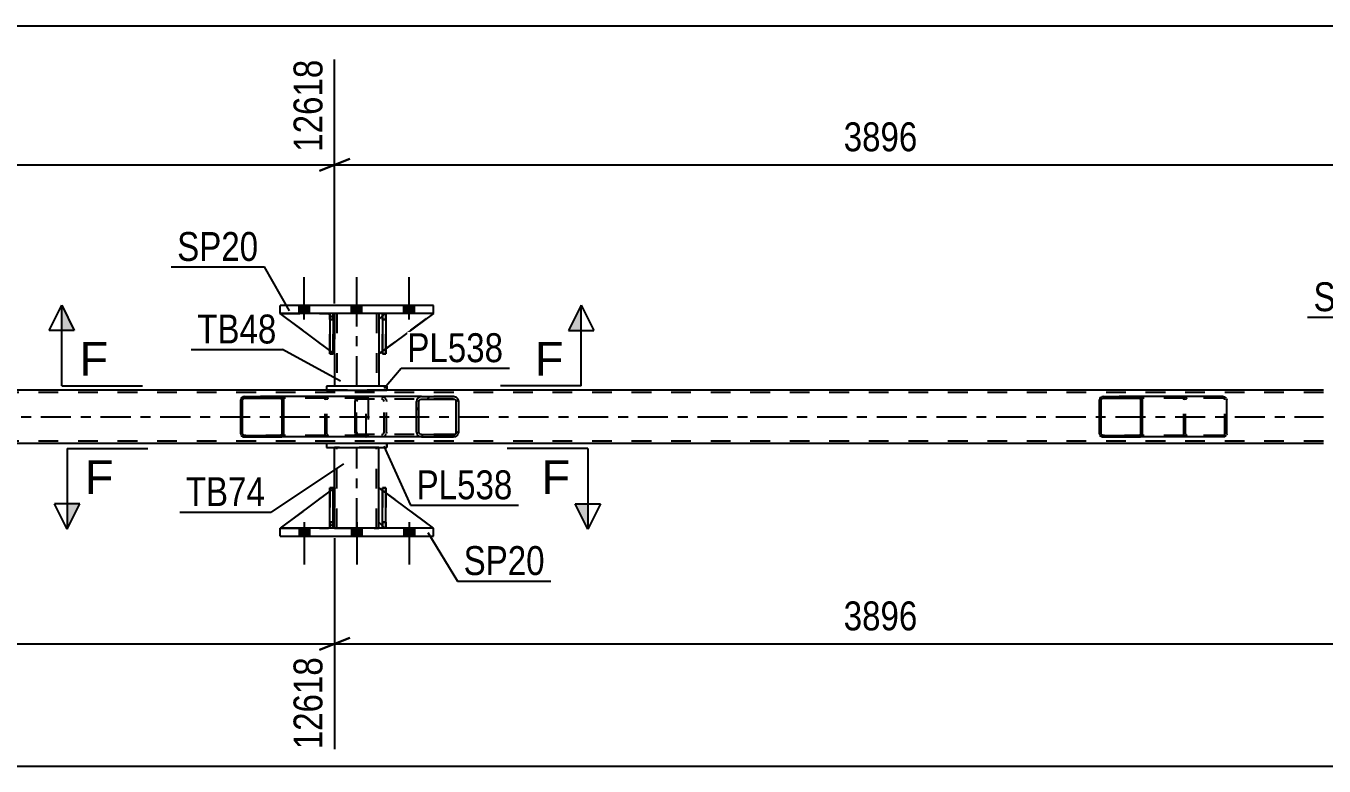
# Model space of a CAD drawing. Header units: millimetres. Extents: x -91 to 750, y -426 to 168.
# Drawn here: x 503.2 to 631.9, y -247.5 to -174.2 of the extents above; entities that cross this region are included whole.
import ezdxf

# ---------------------------------------------------------------- set-up
doc = ezdxf.new("R2010")
doc.units = ezdxf.units.MM
doc.linetypes.add('DXK_LINE_DOT2', pattern=[3.9198, 1.9599, -1.9599])
doc.linetypes.add('DXK_LINE_DOT3', pattern=[5.9187, 2.979, -0.9799, 0.9799, -0.9799])
doc.styles.add('Arial', font='ARIAL.TTF', dxfattribs={"height": 0.2})
doc.styles.add('Arial Narrow', font='ARIALN.TTF', dxfattribs={"height": 0.2})

# ---------------------------------------------------------------- blocks, each defined once
blk = doc.blocks.new('Part-814409585-5580 - 5508')
at = {"color": 2, "linetype": 'Continuous'}
for p, q in [((532.99, -209.85), (532.99, -210.25)), ((538.99, -209.85), (532.99, -209.85)), ((532.99, -210.25), (538.99, -210.25)), ((538.99, -209.85), (538.99, -210.25)), ((538.99, -209.85), (538.99, -209.85)), ((538.99, -210.25), (538.99, -210.25))]:
    blk.add_line(p, q, dxfattribs=at)
at = {"color": 7, "linetype": 'DXK_LINE_DOT2'}
for p, q in [((532.99, -209.85), (532.99, -210.25)), ((538.99, -210.25), (538.99, -209.85)), ((538.99, -209.85), (538.99, -209.85)), ((538.99, -210.25), (538.99, -210.25))]:
    blk.add_line(p, q, dxfattribs=at)
blk = doc.blocks.new('Part-814409585-5592 - 5508')
at = {"color": 7, "linetype": 'DXK_LINE_DOT2'}
for p, q in [((533.34, -203.25), (533.34, -202.65)), ((533.34, -202.65), (533.34, -202.65)), ((533.34, -202.65), (533.34, -206.65)), ((533.66, -202.65), (533.34, -202.65)), ((533.34, -206.65), (533.34, -203.25)), ((533.34, -203.25), (533.66, -203.25)), ((533.66, -203.25), (533.66, -202.65)), ((533.66, -206.65), (533.66, -202.65)), ((533.66, -203.25), (533.66, -206.65)), ((533.34, -206.65), (533.66, -206.65))]:
    blk.add_line(p, q, dxfattribs=at)
blk = doc.blocks.new('Part-814409585-5520 - 5508')
at = {"color": 2, "linetype": 'Continuous'}
for p, q in [((533.79, -202.65), (533.79, -203.25)), ((538.19, -202.65), (538.19, -203.25)), ((533.79, -206.65), (533.79, -209.85)), ((538.19, -206.65), (538.19, -209.85))]:
    blk.add_line(p, q, dxfattribs=at)
at = {"color": 7, "linetype": 'DXK_LINE_DOT2'}
for p, q in [((538.19, -202.65), (533.79, -202.65)), ((533.79, -203.25), (533.79, -206.65)), ((534.03, -202.65), (534.03, -209.85)), ((537.95, -202.65), (537.95, -209.85)), ((538.19, -203.25), (538.19, -206.65)), ((538.19, -209.85), (533.79, -209.85))]:
    blk.add_line(p, q, dxfattribs=at)
at = {"color": 7, "linetype": 'DXK_LINE_DOT3'}
blk.add_line((535.99, -209.85), (535.99, -202.65), dxfattribs=at)
blk = doc.blocks.new('Part-814409585-5640 - 5508')
at = {"color": 7, "linetype": 'DXK_LINE_DOT2'}
for p, q in [((538.79, -202.65), (538.19, -203.25)), ((538.19, -206.65), (543.59, -202.65)), ((538.19, -203.25), (538.19, -206.65)), ((543.59, -202.65), (538.79, -202.65))]:
    blk.add_line(p, q, dxfattribs=at)
blk = doc.blocks.new('Part-814409585-5619 - 5508')
at = {"color": 2, "linetype": 'Continuous'}
for p, q in [((538.54, -223.93), (538.54, -219.93)), ((538.54, -219.93), (538.86, -219.93)), ((538.86, -223.93), (538.86, -219.93)), ((538.54, -223.93), (538.54, -223.93)), ((538.86, -223.93), (538.54, -223.93))]:
    blk.add_line(p, q, dxfattribs=at)
at = {"color": 7, "linetype": 'DXK_LINE_DOT2'}
for p, q in [((538.54, -219.93), (538.54, -223.33)), ((538.86, -223.33), (538.86, -219.93)), ((538.54, -223.33), (538.54, -223.93)), ((538.54, -223.33), (538.86, -223.33)), ((538.86, -223.93), (538.86, -223.33)), ((538.86, -223.93), (538.86, -223.93))]:
    blk.add_line(p, q, dxfattribs=at)
blk = doc.blocks.new('Part-814409585-5625 - 5508')
at = {"color": 7, "linetype": 'DXK_LINE_DOT2'}
for p, q in [((631.84, -210.49), (54.86, -210.49)), ((538.99, -210.25), (532.99, -210.25)), ((631.84, -215.29), (54.86, -215.29)), ((538.99, -215.53), (532.99, -215.53))]:
    blk.add_line(p, q, dxfattribs=at)
at = {"color": 2, "linetype": 'Continuous'}
for p, q in [((532.99, -210.25), (368.72, -210.25)), ((631.84, -210.25), (538.99, -210.25)), ((532.99, -215.53), (368.72, -215.53)), ((631.84, -215.53), (538.99, -215.53))]:
    blk.add_line(p, q, dxfattribs=at)
at = {"color": 7, "linetype": 'DXK_LINE_DOT3'}
blk.add_line((54.86, -212.89), (631.84, -212.89), dxfattribs=at)
blk = doc.blocks.new('Part-814409585-5565 - 5508')
at = {"color": 7, "linetype": 'DXK_LINE_DOT2'}
for p, q in [((538.54, -203.25), (538.54, -202.65)), ((538.54, -202.65), (538.54, -202.65)), ((538.54, -202.65), (538.54, -206.65)), ((538.86, -202.65), (538.54, -202.65)), ((538.54, -206.65), (538.54, -203.25)), ((538.54, -203.25), (538.86, -203.25)), ((538.86, -203.25), (538.86, -202.65)), ((538.86, -206.65), (538.86, -202.65)), ((538.86, -203.25), (538.86, -206.65)), ((538.54, -206.65), (538.86, -206.65))]:
    blk.add_line(p, q, dxfattribs=at)
blk = doc.blocks.new('Part-814409585-5570 - 5508')
at = {"color": 2, "linetype": 'Continuous'}
for p, q in [((533.79, -219.93), (533.79, -215.93)), ((538.19, -219.93), (538.19, -215.93)), ((533.79, -223.93), (533.79, -223.33)), ((538.19, -223.93), (538.19, -223.33))]:
    blk.add_line(p, q, dxfattribs=at)
at = {"color": 7, "linetype": 'DXK_LINE_DOT2'}
for p, q in [((538.19, -215.93), (533.79, -215.93)), ((534.03, -223.93), (534.03, -215.93)), ((537.95, -223.93), (537.95, -215.93)), ((533.79, -223.33), (533.79, -219.93)), ((538.19, -223.33), (538.19, -219.93)), ((533.79, -223.93), (538.19, -223.93))]:
    blk.add_line(p, q, dxfattribs=at)
at = {"color": 7, "linetype": 'DXK_LINE_DOT3'}
blk.add_line((535.99, -223.93), (535.99, -215.93), dxfattribs=at)
blk = doc.blocks.new('Bolt-814409585-5634 - 5508')
at = {"linetype": 'Continuous'}
for points in [[(531.31, -223.93), (530.27, -223.93), (530.27, -224.73), (531.31, -224.73)], [(531.31, -223.93), (530.27, -223.93), (530.27, -224.73), (531.31, -224.73)], [(531.31, -223.93), (530.27, -223.93), (530.27, -224.73), (531.31, -224.73)], [(536.51, -223.93), (535.47, -223.93), (535.47, -224.73), (536.51, -224.73)], [(536.51, -223.93), (535.47, -223.93), (535.47, -224.73), (536.51, -224.73)], [(541.71, -223.93), (540.67, -223.93), (540.67, -224.73), (541.71, -224.73)], [(541.71, -223.93), (540.67, -223.93), (540.67, -224.73), (541.71, -224.73)], [(541.71, -223.93), (540.67, -223.93), (540.67, -224.73), (541.71, -224.73)]]:
    blk.add_hatch(color=1, dxfattribs=at).paths.add_polyline_path(points)
at = {"color": 1, "linetype": 'Continuous'}
for p, q in [((530.79, -223.33), (530.79, -227.53)), ((530.79, -223.33), (530.79, -227.53)), ((530.79, -223.33), (530.79, -227.53)), ((535.99, -223.33), (535.99, -227.53)), ((535.99, -223.33), (535.99, -227.53)), ((541.19, -223.33), (541.19, -227.53)), ((541.19, -223.33), (541.19, -227.53)), ((541.19, -223.33), (541.19, -227.53)), ((530.27, -223.93), (530.27, -224.73)), ((530.27, -223.93), (530.27, -224.73)), ((530.27, -223.93), (530.27, -224.73)), ((531.31, -223.93), (531.31, -224.73)), ((531.31, -223.93), (531.31, -224.73)), ((531.31, -223.93), (531.31, -224.73)), ((535.47, -223.93), (535.47, -224.73)), ((535.47, -223.93), (535.47, -224.73)), ((536.51, -223.93), (536.51, -224.73)), ((536.51, -223.93), (536.51, -224.73)), ((540.67, -223.93), (540.67, -224.73)), ((540.67, -223.93), (540.67, -224.73)), ((540.67, -223.93), (540.67, -224.73)), ((541.71, -223.93), (541.71, -224.73)), ((541.71, -223.93), (541.71, -224.73)), ((541.71, -223.93), (541.71, -224.73))]:
    blk.add_line(p, q, dxfattribs=at)
blk = doc.blocks.new('Part-814409585-5575 - 5508')
at = {"color": 2, "linetype": 'Continuous'}
for p, q in [((532.99, -215.53), (532.99, -215.93)), ((538.99, -215.53), (532.99, -215.53)), ((532.99, -215.93), (538.99, -215.93)), ((538.99, -215.53), (538.99, -215.93)), ((538.99, -215.53), (538.99, -215.53)), ((538.99, -215.93), (538.99, -215.93))]:
    blk.add_line(p, q, dxfattribs=at)
at = {"color": 7, "linetype": 'DXK_LINE_DOT2'}
for p, q in [((532.99, -215.53), (532.99, -215.93)), ((538.99, -215.93), (538.99, -215.53)), ((538.99, -215.53), (538.99, -215.53)), ((538.99, -215.93), (538.99, -215.93))]:
    blk.add_line(p, q, dxfattribs=at)
blk = doc.blocks.new('Part-814409585-5583 - 5508')
at = {"color": 2, "linetype": 'Continuous'}
for p, q in [((538.19, -223.33), (538.19, -219.93)), ((538.54, -220.19), (538.19, -219.93)), ((543.59, -223.93), (538.86, -220.43)), ((538.54, -223.68), (538.19, -223.33))]:
    blk.add_line(p, q, dxfattribs=at)
at = {"color": 7, "linetype": 'DXK_LINE_DOT2'}
for p, q in [((538.86, -220.43), (538.54, -220.19)), ((538.79, -223.93), (538.54, -223.68)), ((543.59, -223.93), (538.79, -223.93)), ((543.59, -223.93), (543.59, -223.93)), ((543.59, -223.93), (543.59, -223.93))]:
    blk.add_line(p, q, dxfattribs=at)
blk = doc.blocks.new('Part-814409585-5719 - 5508')
at = {"color": 2, "linetype": 'Continuous'}
for p, q in [((538.86, -202.65), (538.54, -202.65)), ((538.54, -202.65), (538.54, -206.65)), ((538.86, -202.65), (538.86, -202.65)), ((538.86, -202.65), (538.86, -206.65)), ((538.86, -206.65), (538.54, -206.65))]:
    blk.add_line(p, q, dxfattribs=at)
at = {"color": 7, "linetype": 'DXK_LINE_DOT2'}
for p, q in [((538.54, -203.25), (538.54, -202.65)), ((538.86, -203.25), (538.54, -203.25)), ((538.54, -203.25), (538.54, -206.65)), ((538.86, -203.25), (538.86, -202.65)), ((538.86, -202.65), (538.86, -202.65)), ((538.86, -206.65), (538.86, -203.25))]:
    blk.add_line(p, q, dxfattribs=at)
blk = doc.blocks.new('Part-814409585-5586 - 5508')
at = {"color": 7, "linetype": 'DXK_LINE_DOT2'}
for p, q in [((533.79, -219.93), (528.39, -223.93)), ((533.79, -223.33), (533.79, -219.93)), ((533.79, -219.93), (533.79, -223.33)), ((533.19, -223.93), (533.79, -223.33)), ((533.79, -223.33), (533.19, -223.93)), ((533.79, -223.33), (533.79, -223.33)), ((528.39, -223.93), (533.19, -223.93))]:
    blk.add_line(p, q, dxfattribs=at)
blk = doc.blocks.new('Part-814409585-5617 - 5508')
at = {"color": 7, "linetype": 'DXK_LINE_DOT2'}
for p, q in [((533.66, -220.02), (533.34, -220.26)), ((533.79, -223.33), (533.79, -219.93)), ((533.79, -223.33), (533.19, -223.93)), ((533.66, -223.46), (533.34, -223.78)), ((528.39, -223.93), (533.19, -223.93))]:
    blk.add_line(p, q, dxfattribs=at)
at = {"color": 2, "linetype": 'Continuous'}
for p, q in [((533.79, -219.93), (533.66, -220.02)), ((533.79, -223.33), (533.79, -219.93)), ((533.34, -220.26), (528.39, -223.93)), ((533.34, -223.78), (533.19, -223.93)), ((533.79, -223.33), (533.66, -223.46)), ((533.79, -223.33), (533.79, -223.33))]:
    blk.add_line(p, q, dxfattribs=at)
blk = doc.blocks.new('Part-814409585-5618 - 5508')
at = {"color": 2, "linetype": 'Continuous'}
for p, q in [((533.34, -223.93), (533.34, -219.93)), ((533.34, -219.93), (533.66, -219.93)), ((533.66, -223.93), (533.66, -219.93)), ((533.34, -223.93), (533.34, -223.93)), ((533.66, -223.93), (533.34, -223.93))]:
    blk.add_line(p, q, dxfattribs=at)
at = {"color": 7, "linetype": 'DXK_LINE_DOT2'}
for p, q in [((533.34, -219.93), (533.34, -223.33)), ((533.66, -223.33), (533.66, -219.93)), ((533.34, -223.33), (533.34, -223.93)), ((533.34, -223.33), (533.66, -223.33)), ((533.66, -223.93), (533.66, -223.33)), ((533.66, -223.93), (533.66, -223.93))]:
    blk.add_line(p, q, dxfattribs=at)
blk = doc.blocks.new('Part-814409585-5620 - 5508')
at = {"color": 7, "linetype": 'DXK_LINE_DOT2'}
for p, q in [((533.66, -219.93), (533.34, -219.93)), ((533.34, -223.33), (533.34, -219.93)), ((533.34, -223.93), (533.34, -219.93)), ((533.66, -219.93), (533.66, -223.33)), ((533.66, -223.93), (533.66, -219.93)), ((533.66, -223.33), (533.34, -223.33)), ((533.34, -223.93), (533.34, -223.33)), ((533.66, -223.33), (533.66, -223.93)), ((533.66, -223.93), (533.34, -223.93)), ((533.66, -223.93), (533.66, -223.93))]:
    blk.add_line(p, q, dxfattribs=at)
blk = doc.blocks.new('Part-814409585-5626 - 5508')
at = {"linetype": 'Continuous'}
h = blk.add_hatch(dxfattribs=at)
h.set_pattern_fill('', scale=0.7, style=0, pattern_type=0)
h.set_pattern_definition([(45, (546.0636, -211.187), (-1.57154, 1.57154), [])])
h.paths.add_polyline_path([(546.1, -211.37), (546.06, -211.19), (545.95, -211.03), (545.79, -210.93), (545.6, -210.89), (542.41, -210.89), (542.22, -210.93), (542.06, -211.03), (541.95, -211.19), (541.91, -211.37), (541.91, -214.41), (541.95, -214.59), (542.06, -214.75), (542.22, -214.85), (542.41, -214.89), (545.6, -214.89), (545.79, -214.85), (545.95, -214.75), (546.06, -214.59), (546.1, -214.41)])
h.paths.add_polyline_path([(545.83, -214.5), (545.78, -214.58), (545.7, -214.63), (545.6, -214.65), (542.41, -214.65), (542.32, -214.63), (542.24, -214.58), (542.18, -214.5), (542.16, -214.41), (542.16, -211.37), (542.18, -211.28), (542.24, -211.2), (542.32, -211.15), (542.41, -211.13), (545.6, -211.13), (545.7, -211.15), (545.78, -211.2), (545.83, -211.28), (545.85, -211.37), (545.85, -214.41)])
at = {"color": 2, "linetype": 'Continuous'}
for p, q in [((535.86, -211.19), (535.92, -211.03)), ((535.92, -211.03), (536.01, -210.93)), ((536.01, -210.93), (536.11, -210.89)), ((542.41, -210.89), (536.11, -210.89)), ((542.41, -210.89), (542.22, -210.93)), ((542.41, -210.89), (545.6, -210.89)), ((545.79, -210.93), (545.6, -210.89)), ((535.84, -211.37), (535.86, -211.19)), ((535.84, -214.41), (535.84, -211.37)), ((541.95, -211.19), (541.91, -211.37)), ((541.91, -214.41), (541.91, -211.37)), ((542.16, -211.37), (542.18, -211.28)), ((542.16, -214.41), (542.16, -211.37)), ((542.18, -211.28), (542.24, -211.2)), ((542.24, -211.2), (542.32, -211.15)), ((542.32, -211.15), (542.41, -211.13)), ((542.41, -211.13), (545.6, -211.13)), ((545.6, -211.13), (545.7, -211.15)), ((545.7, -211.15), (545.78, -211.2)), ((545.78, -211.2), (545.83, -211.28)), ((545.83, -211.28), (545.85, -211.37)), ((545.85, -214.41), (545.85, -211.37)), ((546.1, -211.37), (546.06, -211.19)), ((546.1, -214.41), (546.1, -211.37)), ((535.86, -214.59), (535.84, -214.41)), ((535.92, -214.75), (535.86, -214.59)), ((536.01, -214.85), (535.92, -214.75)), ((536.11, -214.89), (536.01, -214.85)), ((542.41, -214.89), (536.11, -214.89)), ((541.91, -214.41), (541.95, -214.59)), ((542.18, -214.5), (542.16, -214.41)), ((542.24, -214.58), (542.18, -214.5)), ((542.22, -214.85), (542.41, -214.89)), ((542.32, -214.63), (542.24, -214.58)), ((542.41, -214.65), (542.32, -214.63)), ((542.41, -214.65), (545.6, -214.65)), ((542.41, -214.89), (545.6, -214.89)), ((545.7, -214.63), (545.6, -214.65)), ((545.6, -214.89), (545.79, -214.85)), ((545.78, -214.58), (545.7, -214.63)), ((545.83, -214.5), (545.78, -214.58)), ((545.85, -214.41), (545.83, -214.5)), ((546.06, -214.59), (546.1, -214.41))]:
    blk.add_line(p, q, dxfattribs=at)
at = {"color": 7, "linetype": 'DXK_LINE_DOT2'}
for p, q in [((537.11, -211.13), (537.11, -210.89)), ((538.45, -210.89), (538.64, -210.93)), ((545.6, -210.89), (542.41, -210.89)), ((535.99, -211.28), (535.98, -211.37)), ((535.98, -214.41), (535.98, -211.37)), ((536.02, -211.2), (535.99, -211.28)), ((536.06, -211.15), (536.02, -211.2)), ((536.11, -211.13), (536.06, -211.15)), ((545.6, -211.13), (536.11, -211.13)), ((538.55, -211.15), (538.45, -211.13)), ((538.63, -211.2), (538.55, -211.15)), ((538.68, -211.28), (538.63, -211.2)), ((538.7, -211.37), (538.68, -211.28)), ((538.7, -214.41), (538.7, -211.37)), ((538.91, -211.19), (538.95, -211.37)), ((538.95, -214.41), (538.95, -211.37)), ((535.98, -214.41), (535.99, -214.5)), ((535.99, -214.5), (536.02, -214.58)), ((536.02, -214.58), (536.06, -214.63)), ((536.06, -214.63), (536.11, -214.65)), ((545.6, -214.65), (536.11, -214.65)), ((537.11, -214.89), (537.11, -214.65)), ((538.45, -214.65), (538.55, -214.63)), ((538.64, -214.85), (538.45, -214.89)), ((538.55, -214.63), (538.63, -214.58)), ((538.63, -214.58), (538.68, -214.5)), ((538.68, -214.5), (538.7, -214.41)), ((538.95, -214.41), (538.91, -214.59)), ((545.6, -214.89), (542.41, -214.89))]:
    blk.add_line(p, q, dxfattribs=at)
for centre, start, end in [((538.46, -211.39), 23.8494, 68.8059), ((538.46, -214.4), 291.1941, 336.1506)]:
    blk.add_arc(centre, 0.492, start, end, dxfattribs=at)
at = {"color": 2, "linetype": 'Continuous'}
for centre, start, end in [((542.4, -211.39), 111.1941, 156.1506), ((545.61, -211.39), 23.8494, 68.8059), ((542.4, -214.4), 203.8494, 248.8059), ((545.61, -214.4), 291.1941, 336.1506)]:
    blk.add_arc(centre, 0.492, start, end, dxfattribs=at)
blk = doc.blocks.new('Bolt-814409585-5633 - 5508')
at = {"linetype": 'Continuous'}
for points in [[(530.27, -202.65), (531.31, -202.65), (531.31, -201.85), (530.27, -201.85)], [(530.27, -202.65), (531.31, -202.65), (531.31, -201.85), (530.27, -201.85)], [(530.27, -202.65), (531.31, -202.65), (531.31, -201.85), (530.27, -201.85)], [(535.47, -202.65), (536.51, -202.65), (536.51, -201.85), (535.47, -201.85)], [(535.47, -202.65), (536.51, -202.65), (536.51, -201.85), (535.47, -201.85)], [(540.67, -202.65), (541.71, -202.65), (541.71, -201.85), (540.67, -201.85)], [(540.67, -202.65), (541.71, -202.65), (541.71, -201.85), (540.67, -201.85)], [(540.67, -202.65), (541.71, -202.65), (541.71, -201.85), (540.67, -201.85)]]:
    blk.add_hatch(color=1, dxfattribs=at).paths.add_polyline_path(points)
at = {"color": 1, "linetype": 'Continuous'}
for p, q in [((530.79, -203.25), (530.79, -199.05)), ((530.79, -203.25), (530.79, -199.05)), ((530.79, -203.25), (530.79, -199.05)), ((535.99, -203.25), (535.99, -199.05)), ((535.99, -203.25), (535.99, -199.05)), ((541.19, -203.25), (541.19, -199.05)), ((541.19, -203.25), (541.19, -199.05)), ((541.19, -203.25), (541.19, -199.05)), ((530.27, -202.65), (530.27, -201.85)), ((530.27, -202.65), (530.27, -201.85)), ((530.27, -202.65), (530.27, -201.85)), ((531.31, -202.65), (531.31, -201.85)), ((531.31, -202.65), (531.31, -201.85)), ((531.31, -202.65), (531.31, -201.85)), ((535.47, -202.65), (535.47, -201.85)), ((535.47, -202.65), (535.47, -201.85)), ((536.51, -202.65), (536.51, -201.85)), ((536.51, -202.65), (536.51, -201.85)), ((540.67, -202.65), (540.67, -201.85)), ((540.67, -202.65), (540.67, -201.85)), ((540.67, -202.65), (540.67, -201.85)), ((541.71, -202.65), (541.71, -201.85)), ((541.71, -202.65), (541.71, -201.85)), ((541.71, -202.65), (541.71, -201.85))]:
    blk.add_line(p, q, dxfattribs=at)
blk = doc.blocks.new('Part-814409585-5677 - 5508')
at = {"color": 7, "linetype": 'DXK_LINE_DOT2'}
for p, q in [((538.86, -219.93), (538.54, -219.93)), ((538.54, -223.33), (538.54, -219.93)), ((538.54, -223.93), (538.54, -219.93)), ((538.86, -219.93), (538.86, -223.33)), ((538.86, -223.93), (538.86, -219.93)), ((538.86, -223.33), (538.54, -223.33)), ((538.54, -223.93), (538.54, -223.33)), ((538.86, -223.33), (538.86, -223.93)), ((538.86, -223.93), (538.54, -223.93)), ((538.86, -223.93), (538.86, -223.93))]:
    blk.add_line(p, q, dxfattribs=at)
blk = doc.blocks.new('Part-814409585-5690 - 5508')
at = {"color": 2, "linetype": 'Continuous'}
for p, q in [((528.39, -202.65), (528.39, -201.85)), ((543.59, -201.85), (528.39, -201.85)), ((543.59, -202.65), (543.59, -201.85)), ((543.59, -202.65), (528.39, -202.65))]:
    blk.add_line(p, q, dxfattribs=at)
at = {"color": 7, "linetype": 'DXK_LINE_DOT2'}
for p, q in [((528.39, -202.65), (528.39, -201.85)), ((543.59, -202.65), (543.59, -201.85))]:
    blk.add_line(p, q, dxfattribs=at)
blk = doc.blocks.new('Part-814409585-5695 - 5508')
at = {"color": 2, "linetype": 'Continuous'}
for p, q in [((528.39, -224.73), (528.39, -223.93)), ((543.59, -223.93), (528.39, -223.93)), ((528.39, -224.73), (543.59, -224.73)), ((543.59, -224.73), (543.59, -223.93))]:
    blk.add_line(p, q, dxfattribs=at)
at = {"color": 7, "linetype": 'DXK_LINE_DOT2'}
for p, q in [((528.39, -224.73), (528.39, -223.93)), ((543.59, -224.73), (543.59, -223.93))]:
    blk.add_line(p, q, dxfattribs=at)
blk = doc.blocks.new('Part-814409585-5698 - 5508')
at = {"color": 7, "linetype": 'DXK_LINE_DOT2'}
for p, q in [((538.19, -223.33), (538.19, -219.93)), ((538.19, -219.93), (543.59, -223.93)), ((538.79, -223.93), (538.19, -223.33)), ((543.59, -223.93), (538.79, -223.93))]:
    blk.add_line(p, q, dxfattribs=at)
blk = doc.blocks.new('Part-814409585-5711 - 5508')
at = {"color": 2, "linetype": 'Continuous'}
for p, q in [((538.54, -202.9), (538.19, -203.25)), ((538.19, -203.25), (538.19, -206.65)), ((543.59, -202.65), (538.86, -206.15)), ((538.54, -206.39), (538.19, -206.65))]:
    blk.add_line(p, q, dxfattribs=at)
at = {"color": 7, "linetype": 'DXK_LINE_DOT2'}
for p, q in [((538.79, -202.65), (538.54, -202.9)), ((543.59, -202.65), (538.79, -202.65)), ((538.86, -206.15), (538.54, -206.39))]:
    blk.add_line(p, q, dxfattribs=at)
blk = doc.blocks.new('Part-814409585-5714 - 5508')
at = {"color": 7, "linetype": 'DXK_LINE_DOT2'}
for p, q in [((533.79, -206.65), (528.39, -202.65)), ((528.39, -202.65), (533.19, -202.65)), ((533.19, -202.65), (533.79, -203.25)), ((533.79, -203.25), (533.19, -202.65)), ((533.79, -203.25), (533.79, -206.65)), ((533.79, -203.25), (533.79, -203.25)), ((533.79, -203.25), (533.79, -206.65))]:
    blk.add_line(p, q, dxfattribs=at)
blk = doc.blocks.new('Part-814409585-5717 - 5508')
at = {"color": 2, "linetype": 'Continuous'}
for p, q in [((533.34, -206.32), (528.39, -202.65)), ((533.34, -202.8), (533.19, -202.65)), ((533.79, -203.25), (533.66, -203.12)), ((533.79, -203.25), (533.79, -203.25)), ((533.79, -206.65), (533.79, -203.25)), ((533.66, -206.56), (533.79, -206.65)), ((533.79, -206.65), (533.79, -206.65))]:
    blk.add_line(p, q, dxfattribs=at)
at = {"color": 7, "linetype": 'DXK_LINE_DOT2'}
for p, q in [((533.19, -202.65), (528.39, -202.65)), ((533.19, -202.65), (533.79, -203.25)), ((533.66, -203.12), (533.34, -202.8)), ((533.79, -203.25), (533.79, -206.65)), ((533.66, -206.56), (533.34, -206.32))]:
    blk.add_line(p, q, dxfattribs=at)
blk = doc.blocks.new('Part-814409585-5718 - 5508')
at = {"color": 2, "linetype": 'Continuous'}
for p, q in [((533.66, -202.65), (533.34, -202.65)), ((533.34, -202.65), (533.34, -206.65)), ((533.66, -202.65), (533.66, -202.65)), ((533.66, -202.65), (533.66, -206.65)), ((533.66, -206.65), (533.34, -206.65))]:
    blk.add_line(p, q, dxfattribs=at)
at = {"color": 7, "linetype": 'DXK_LINE_DOT2'}
for p, q in [((533.34, -203.25), (533.34, -202.65)), ((533.66, -203.25), (533.34, -203.25)), ((533.34, -203.25), (533.34, -206.65)), ((533.66, -203.25), (533.66, -202.65)), ((533.66, -202.65), (533.66, -202.65)), ((533.66, -206.65), (533.66, -203.25))]:
    blk.add_line(p, q, dxfattribs=at)
blk = doc.blocks.new('Part-814409585-5760 - 5508')
at = {"linetype": 'Continuous'}
h = blk.add_hatch(dxfattribs=at)
h.set_pattern_fill('', scale=0.7, style=0, pattern_type=0)
h.set_pattern_definition([(45, (613.8659, -211.0882), (-1.57154, 1.57154), [])])
h.paths.add_polyline_path([(613.89, -211.21), (613.87, -211.09), (613.79, -210.98), (613.68, -210.91), (613.55, -210.89), (609.98, -210.89), (609.85, -210.91), (609.73, -210.98), (609.66, -211.09), (609.64, -211.21), (609.64, -214.57), (609.66, -214.69), (609.73, -214.8), (609.85, -214.87), (609.98, -214.89), (613.55, -214.89), (613.68, -214.87), (613.79, -214.8), (613.87, -214.69), (613.89, -214.57)])
h.paths.add_polyline_path([(613.71, -214.63), (613.67, -214.68), (613.62, -214.72), (613.55, -214.73), (609.98, -214.73), (609.91, -214.72), (609.86, -214.68), (609.82, -214.63), (609.81, -214.57), (609.81, -211.21), (609.82, -211.15), (609.86, -211.1), (609.91, -211.06), (609.98, -211.05), (613.55, -211.05), (613.62, -211.06), (613.67, -211.1), (613.71, -211.15), (613.72, -211.21), (613.72, -214.57)])
at = {"color": 2, "linetype": 'Continuous'}
for p, q in [((609.98, -210.89), (609.85, -210.91)), ((609.91, -211.06), (609.98, -211.05)), ((609.98, -210.89), (613.55, -210.89)), ((609.98, -211.05), (613.55, -211.05)), ((621.9, -210.89), (613.55, -210.89)), ((613.68, -210.91), (613.55, -210.89)), ((613.55, -211.05), (613.62, -211.06)), ((621.9, -210.89), (622.03, -210.91)), ((609.66, -211.09), (609.64, -211.21)), ((609.64, -214.57), (609.64, -211.21)), ((609.81, -211.21), (609.82, -211.15)), ((609.81, -214.57), (609.81, -211.21)), ((609.82, -211.15), (609.86, -211.1)), ((609.86, -211.1), (609.91, -211.06)), ((613.62, -211.06), (613.67, -211.1)), ((613.67, -211.1), (613.71, -211.15)), ((613.71, -211.15), (613.72, -211.21)), ((613.72, -214.57), (613.72, -211.21)), ((613.89, -211.21), (613.87, -211.09)), ((613.89, -214.57), (613.89, -211.21)), ((622.21, -211.09), (622.24, -211.21)), ((622.24, -214.57), (622.24, -211.21)), ((609.64, -214.57), (609.66, -214.69)), ((609.82, -214.63), (609.81, -214.57)), ((609.86, -214.68), (609.82, -214.63)), ((609.85, -214.87), (609.98, -214.89)), ((609.91, -214.72), (609.86, -214.68)), ((609.98, -214.73), (609.91, -214.72)), ((609.98, -214.73), (613.55, -214.73)), ((609.98, -214.89), (613.55, -214.89)), ((613.62, -214.72), (613.55, -214.73)), ((613.55, -214.89), (613.68, -214.87)), ((621.9, -214.89), (613.55, -214.89)), ((613.67, -214.68), (613.62, -214.72)), ((613.71, -214.63), (613.67, -214.68)), ((613.72, -214.57), (613.71, -214.63)), ((613.87, -214.69), (613.89, -214.57)), ((622.03, -214.87), (621.9, -214.89)), ((622.24, -214.57), (622.21, -214.69))]:
    blk.add_line(p, q, dxfattribs=at)
at = {"color": 7, "linetype": 'DXK_LINE_DOT2'}
for p, q in [((613.55, -210.89), (609.98, -210.89)), ((621.9, -211.05), (609.98, -211.05)), ((618.19, -210.91), (618.32, -210.89)), ((618.32, -211.05), (618.26, -211.06)), ((621.97, -211.06), (621.9, -211.05)), ((617.98, -211.21), (618.01, -211.09)), ((617.98, -214.57), (617.98, -211.21)), ((618.17, -211.15), (618.15, -211.21)), ((618.15, -214.57), (618.15, -211.21)), ((618.2, -211.1), (618.17, -211.15)), ((618.26, -211.06), (618.2, -211.1)), ((622.02, -211.1), (621.97, -211.06)), ((622.06, -211.15), (622.02, -211.1)), ((622.07, -211.21), (622.06, -211.15)), ((622.07, -214.57), (622.07, -211.21)), ((621.9, -214.73), (609.98, -214.73)), ((613.55, -214.89), (609.98, -214.89)), ((618.01, -214.69), (617.98, -214.57)), ((618.15, -214.57), (618.17, -214.63)), ((618.17, -214.63), (618.2, -214.68)), ((618.32, -214.89), (618.19, -214.87)), ((618.2, -214.68), (618.22, -214.69)), ((618.22, -214.69), (618.26, -214.72)), ((618.26, -214.72), (618.32, -214.73)), ((621.9, -214.73), (621.97, -214.72)), ((621.97, -214.72), (622.02, -214.68)), ((622.02, -214.68), (622.06, -214.63)), ((622.06, -214.63), (622.07, -214.57))]:
    blk.add_line(p, q, dxfattribs=at)
at = {"color": 2, "linetype": 'Continuous'}
for centre, start, end in [((609.96, -211.22), 110.7583, 155.68), ((613.56, -211.22), 24.32, 69.2417), ((621.91, -211.22), 24.32, 69.2417), ((609.96, -214.56), 204.32, 249.2417), ((613.56, -214.56), 290.7583, 335.68), ((621.91, -214.56), 290.7583, 335.68)]:
    blk.add_arc(centre, 0.331, start, end, dxfattribs=at)
at = {"color": 7, "linetype": 'DXK_LINE_DOT2'}
for centre, start, end in [((618.31, -211.22), 110.7583, 155.68), ((618.31, -214.56), 204.32, 249.2417)]:
    blk.add_arc(centre, 0.331, start, end, dxfattribs=at)
blk = doc.blocks.new('Part-814409585-5764 - 5508')
at = {"linetype": 'Continuous'}
h = blk.add_hatch(dxfattribs=at)
h.set_pattern_fill('', scale=0.7, style=0, pattern_type=0)
h.set_pattern_definition([(45, (528.7316, -211.0882), (-1.57154, 1.57154), [])])
h.paths.add_polyline_path([(528.76, -211.21), (528.73, -211.09), (528.66, -210.98), (528.55, -210.91), (528.42, -210.89), (524.84, -210.89), (524.71, -210.91), (524.6, -210.98), (524.53, -211.09), (524.5, -211.21), (524.5, -214.57), (524.53, -214.69), (524.6, -214.8), (524.71, -214.87), (524.84, -214.89), (528.42, -214.89), (528.55, -214.87), (528.66, -214.8), (528.73, -214.69), (528.76, -214.57)])
h.paths.add_polyline_path([(528.57, -214.63), (528.54, -214.68), (528.48, -214.72), (528.42, -214.73), (524.84, -214.73), (524.78, -214.72), (524.72, -214.68), (524.68, -214.63), (524.67, -214.57), (524.67, -211.21), (524.68, -211.15), (524.72, -211.1), (524.78, -211.06), (524.84, -211.05), (528.42, -211.05), (528.48, -211.06), (528.54, -211.1), (528.57, -211.15), (528.59, -211.21), (528.59, -214.57)])
at = {"color": 2, "linetype": 'Continuous'}
for p, q in [((524.84, -210.89), (524.71, -210.91)), ((524.78, -211.06), (524.84, -211.05)), ((524.84, -210.89), (528.42, -210.89)), ((524.84, -211.05), (528.42, -211.05)), ((536.11, -210.89), (528.42, -210.89)), ((528.55, -210.91), (528.42, -210.89)), ((528.42, -211.05), (528.48, -211.06)), ((524.53, -211.09), (524.5, -211.21)), ((524.5, -214.57), (524.5, -211.21)), ((524.67, -211.21), (524.68, -211.15)), ((524.67, -214.57), (524.67, -211.21)), ((524.68, -211.15), (524.72, -211.1)), ((524.72, -211.1), (524.78, -211.06)), ((528.48, -211.06), (528.54, -211.1)), ((528.54, -211.1), (528.57, -211.15)), ((528.57, -211.15), (528.59, -211.21)), ((528.59, -214.57), (528.59, -211.21)), ((528.76, -211.21), (528.73, -211.09)), ((528.76, -214.57), (528.76, -211.21)), ((524.5, -214.57), (524.53, -214.69)), ((524.68, -214.63), (524.67, -214.57)), ((524.72, -214.68), (524.68, -214.63)), ((524.71, -214.87), (524.84, -214.89)), ((524.78, -214.72), (524.72, -214.68)), ((524.84, -214.73), (524.78, -214.72)), ((524.84, -214.73), (528.42, -214.73)), ((524.84, -214.89), (528.42, -214.89)), ((528.48, -214.72), (528.42, -214.73)), ((528.42, -214.89), (528.55, -214.87)), ((536.11, -214.89), (528.42, -214.89)), ((528.54, -214.68), (528.48, -214.72)), ((528.57, -214.63), (528.54, -214.68)), ((528.59, -214.57), (528.57, -214.63)), ((528.73, -214.69), (528.76, -214.57))]:
    blk.add_line(p, q, dxfattribs=at)
at = {"color": 7, "linetype": 'DXK_LINE_DOT2'}
for p, q in [((528.42, -210.89), (524.84, -210.89)), ((536.77, -211.05), (524.84, -211.05)), ((533.06, -210.91), (533.19, -210.89)), ((533.19, -211.05), (533.13, -211.06)), ((536.77, -210.89), (536.11, -210.89)), ((536.77, -210.89), (536.9, -210.91)), ((536.83, -211.06), (536.77, -211.05)), ((532.85, -211.21), (532.88, -211.09)), ((532.85, -214.57), (532.85, -211.21)), ((533.03, -211.15), (533.02, -211.21)), ((533.02, -214.57), (533.02, -211.21)), ((533.07, -211.1), (533.03, -211.15)), ((533.13, -211.06), (533.07, -211.1)), ((536.89, -211.1), (536.83, -211.06)), ((536.92, -211.15), (536.89, -211.1)), ((536.94, -211.21), (536.92, -211.15)), ((536.94, -214.57), (536.94, -211.21)), ((537.08, -211.09), (537.11, -211.21)), ((537.11, -211.21), (537.11, -214.57)), ((536.77, -214.73), (524.84, -214.73)), ((528.42, -214.89), (524.84, -214.89)), ((532.88, -214.69), (532.85, -214.57)), ((533.02, -214.57), (533.03, -214.63)), ((533.03, -214.63), (533.07, -214.68)), ((533.19, -214.89), (533.06, -214.87)), ((533.07, -214.68), (533.08, -214.69)), ((533.08, -214.69), (533.13, -214.72)), ((533.13, -214.72), (533.19, -214.73)), ((536.77, -214.89), (536.11, -214.89)), ((536.77, -214.73), (536.83, -214.72)), ((536.9, -214.87), (536.77, -214.89)), ((536.83, -214.72), (536.89, -214.68)), ((536.89, -214.68), (536.92, -214.63)), ((536.92, -214.63), (536.94, -214.57)), ((537.11, -214.57), (537.08, -214.69))]:
    blk.add_line(p, q, dxfattribs=at)
at = {"color": 2, "linetype": 'Continuous'}
for centre, start, end in [((524.83, -211.22), 110.7583, 155.68), ((528.43, -211.22), 24.32, 69.2417), ((524.83, -214.56), 204.32, 249.2417), ((528.43, -214.56), 290.7583, 335.68)]:
    blk.add_arc(centre, 0.331, start, end, dxfattribs=at)
at = {"color": 7, "linetype": 'DXK_LINE_DOT2'}
for centre, start, end in [((533.18, -211.22), 110.7583, 155.68), ((536.78, -211.22), 24.32, 69.2417), ((533.18, -214.56), 204.32, 249.2417), ((536.78, -214.56), 290.7583, 335.68)]:
    blk.add_arc(centre, 0.331, start, end, dxfattribs=at)
blk = doc.blocks.new('StraightDimension-814409585-5932 - 5508')
at = {"color": 7, "linetype": 'Continuous'}
blk.add_line((44, -247.5), (642.7, -247.5), dxfattribs=at)
blk = doc.blocks.new('StraightDimension-814409585-5953 - 5508')
at = {"color": 7, "linetype": 'Continuous'}
blk.add_line((44.64, -174.15), (642.06, -174.15), dxfattribs=at)
blk = doc.blocks.new('StraightDimension-814409585-5974 - 5508')
at = {"color": 7, "linetype": 'Continuous'}
for p, q in [((642.06, -220.39), (642.06, -245.84)), ((533.79, -224.93), (533.79, -245.84)), ((535.29, -234.8), (532.29, -236)), ((533.79, -235.4), (642.06, -235.4)), ((640.56, -236), (643.56, -234.8))]:
    blk.add_line(p, q, dxfattribs=at)
at = {"color": 0}
blk.add_wipeout([(592.18, -234.65), (592.18, -230.45), (583.67, -230.45), (583.67, -234.65)], dxfattribs=at)
at = {"color": 3, "style": 'Arial Narrow'}
blk.add_text('3896', height=2.863, dxfattribs=at).set_placement((584.27, -234.05))
at = {"color": 0, "linetype": 'Continuous'}
blk.add_wipeout([(641.46, -236.1), (637.26, -236.1), (637.26, -246.44), (641.46, -246.44)], dxfattribs=at)
at = {"color": 3, "linetype": 'Continuous', "style": 'Arial Narrow'}
blk.add_text('16515', height=2.863, rotation=90.0002, dxfattribs=at).set_placement((640.86, -245.84))
blk = doc.blocks.new('StraightDimension-814409585-5983 - 5508')
at = {"color": 7, "linetype": 'Continuous'}
for p, q in [((363.52, -224.93), (363.52, -244.01)), ((533.79, -224.93), (533.79, -245.84)), ((365.02, -234.8), (362.02, -236)), ((363.52, -235.4), (533.79, -235.4)), ((532.29, -236), (535.29, -234.8))]:
    blk.add_line(p, q, dxfattribs=at)
at = {"color": 0}
blk.add_wipeout([(452.91, -234.65), (452.91, -230.45), (444.4, -230.45), (444.4, -234.65)], dxfattribs=at)
at = {"color": 3, "style": 'Arial Narrow'}
blk.add_text('4257', height=2.863, dxfattribs=at).set_placement((445, -234.05))
at = {"color": 0, "linetype": 'Continuous'}
blk.add_wipeout([(533.19, -236.1), (528.99, -236.1), (528.99, -246.44), (533.19, -246.44)], dxfattribs=at)
at = {"color": 3, "linetype": 'Continuous', "style": 'Arial Narrow'}
blk.add_text('12618', height=2.863, rotation=90.0002, dxfattribs=at).set_placement((532.59, -245.84))
blk = doc.blocks.new('StraightDimension-814409585-6032 - 5508')
at = {"color": 7, "linetype": 'Continuous'}
for p, q in [((533.79, -201.65), (533.79, -177.48)), ((363.52, -201.65), (363.52, -179.31)), ((365.02, -187.32), (362.02, -188.52)), ((532.29, -188.52), (535.29, -187.32)), ((363.52, -187.92), (533.79, -187.92))]:
    blk.add_line(p, q, dxfattribs=at)
at = {"color": 0}
blk.add_wipeout([(452.91, -187.17), (452.91, -182.97), (444.4, -182.97), (444.4, -187.17)], dxfattribs=at)
at = {"color": 3, "style": 'Arial Narrow'}
blk.add_text('4257', height=2.863, dxfattribs=at).set_placement((445, -186.57))
at = {"color": 0, "linetype": 'Continuous'}
blk.add_wipeout([(533.19, -176.88), (528.99, -176.88), (528.99, -187.22), (533.19, -187.22)], dxfattribs=at)
at = {"color": 3, "linetype": 'Continuous', "style": 'Arial Narrow'}
blk.add_text('12618', height=2.863, rotation=90.0002, dxfattribs=at).set_placement((532.59, -186.62))
blk = doc.blocks.new('StraightDimension-814409585-6040 - 5508')
at = {"color": 7, "linetype": 'Continuous'}
for p, q in [((533.79, -201.65), (533.79, -177.48)), ((642.06, -209.25), (642.06, -177.48)), ((535.29, -187.32), (532.29, -188.52)), ((640.56, -188.52), (643.56, -187.32)), ((533.79, -187.92), (642.06, -187.92))]:
    blk.add_line(p, q, dxfattribs=at)
at = {"color": 0}
blk.add_wipeout([(592.18, -187.17), (592.18, -182.97), (583.67, -182.97), (583.67, -187.17)], dxfattribs=at)
at = {"color": 3, "style": 'Arial Narrow'}
blk.add_text('3896', height=2.863, dxfattribs=at).set_placement((584.27, -186.57))
at = {"color": 0, "linetype": 'Continuous'}
blk.add_wipeout([(641.46, -176.88), (637.26, -176.88), (637.26, -187.22), (641.46, -187.22)], dxfattribs=at)
at = {"color": 3, "linetype": 'Continuous', "style": 'Arial Narrow'}
blk.add_text('16515', height=2.863, rotation=90.0002, dxfattribs=at).set_placement((640.86, -186.62))
blk = doc.blocks.new('Mark-814409585-5691 - 5508')
at = {"color": 0}
blk.add_wipeout([(554.63, -228.57), (554.63, -225.57), (546.59, -225.57), (546.59, -228.57)], dxfattribs=at)
blk.add_wipeout([(554.63, -228.57), (554.63, -225.57), (546.59, -225.57), (546.59, -228.57)], dxfattribs=at)
at = {"color": 30, "linetype": 'Continuous'}
for p, q in [((543.04, -224.35), (545.99, -229.17)), ((545.99, -229.17), (555.23, -229.17))]:
    blk.add_line(p, q, dxfattribs=at)
at = {"color": 3, "style": 'Arial Narrow'}
blk.add_text('SP20', height=2.863, dxfattribs=at).set_placement((546.59, -228.57))
blk = doc.blocks.new('Mark-814409585-5516 - 5508')
at = {"color": 0}
blk.add_wipeout([(528.04, -205.62), (528.04, -202.62), (520.18, -202.62), (520.18, -205.62)], dxfattribs=at)
blk.add_wipeout([(528.04, -205.62), (528.04, -202.62), (520.18, -202.62), (520.18, -205.62)], dxfattribs=at)
at = {"color": 30, "linetype": 'Continuous'}
for p in [(519.58, -206.22), (534.38, -209.36)]:
    blk.add_line(p, (528.64, -206.22), dxfattribs=at)
at = {"color": 3, "style": 'Arial Narrow'}
blk.add_text('TB48', height=2.863, dxfattribs=at).set_placement((520.18, -205.62))
blk = doc.blocks.new('Mark-814409585-5667 - 5508')
at = {"color": 0}
blk.add_wipeout([(638.89, -202.42), (638.89, -199.42), (630.85, -199.42), (630.85, -202.42)], dxfattribs=at)
blk.add_wipeout([(638.89, -202.42), (638.89, -199.42), (630.85, -199.42), (630.85, -202.42)], dxfattribs=at)
at = {"color": 30, "linetype": 'Continuous'}
for p in [(630.25, -203.02), (642.47, -207.36)]:
    blk.add_line(p, (639.49, -203.02), dxfattribs=at)
at = {"color": 3, "style": 'Arial Narrow'}
blk.add_text('SP19', height=2.863, dxfattribs=at).set_placement((630.85, -202.42))
blk = doc.blocks.new('Mark-814409585-5566 - 5508')
at = {"color": 0}
blk.add_wipeout([(526.9, -221.74), (526.9, -218.74), (519.04, -218.74), (519.04, -221.74)], dxfattribs=at)
blk.add_wipeout([(526.9, -221.74), (526.9, -218.74), (519.04, -218.74), (519.04, -221.74)], dxfattribs=at)
at = {"color": 30, "linetype": 'Continuous'}
for p in [(534.68, -217.54), (518.44, -222.34)]:
    blk.add_line(p, (527.5, -222.34), dxfattribs=at)
at = {"color": 3, "style": 'Arial Narrow'}
blk.add_text('TB74', height=2.863, dxfattribs=at).set_placement((519.04, -221.74))
blk = doc.blocks.new('Mark-814409585-5571 - 5508')
at = {"color": 0}
blk.add_wipeout([(551.44, -221.06), (551.44, -218.06), (541.93, -218.06), (541.93, -221.06)], dxfattribs=at)
blk.add_wipeout([(551.44, -221.06), (551.44, -218.06), (541.93, -218.06), (541.93, -221.06)], dxfattribs=at)
at = {"color": 30, "linetype": 'Continuous'}
for p, q in [((538.68, -215.8), (541.33, -221.66)), ((541.33, -221.66), (552.04, -221.66))]:
    blk.add_line(p, q, dxfattribs=at)
at = {"color": 3, "style": 'Arial Narrow'}
blk.add_text('PL538', height=2.863, dxfattribs=at).set_placement((541.93, -221.06))
blk = doc.blocks.new('Mark-814409585-5576 - 5508')
at = {"color": 0}
blk.add_wipeout([(550.52, -207.47), (550.52, -204.47), (541.01, -204.47), (541.01, -207.47)], dxfattribs=at)
blk.add_wipeout([(550.52, -207.47), (550.52, -204.47), (541.01, -204.47), (541.01, -207.47)], dxfattribs=at)
at = {"color": 30, "linetype": 'Continuous'}
for p, q in [((538.71, -210.05), (540.41, -208.07)), ((540.41, -208.07), (551.12, -208.07))]:
    blk.add_line(p, q, dxfattribs=at)
at = {"color": 3, "style": 'Arial Narrow'}
blk.add_text('PL538', height=2.863, dxfattribs=at).set_placement((541.01, -207.47))
blk = doc.blocks.new('Mark-814409585-5686 - 5508')
at = {"color": 0}
blk.add_wipeout([(526.23, -197.44), (526.23, -194.44), (518.19, -194.44), (518.19, -197.44)], dxfattribs=at)
blk.add_wipeout([(526.23, -197.44), (526.23, -194.44), (518.19, -194.44), (518.19, -197.44)], dxfattribs=at)
at = {"color": 30, "linetype": 'Continuous'}
for p in [(517.59, -198.04), (529.33, -202.37)]:
    blk.add_line(p, (526.83, -198.04), dxfattribs=at)
at = {"color": 3, "style": 'Arial Narrow'}
blk.add_text('SP20', height=2.863, dxfattribs=at).set_placement((518.19, -197.44))
blk = doc.blocks.new('SectionMark-814409585-6047 - 5508')
at = {"linetype": 'Continuous'}
for points in [[(507.28, -221.53), (508.53, -221.53), (507.28, -224.03)], [(557.65, -221.53), (558.9, -221.53), (558.9, -224.03)]]:
    blk.add_hatch(color=6, dxfattribs=at).paths.add_polyline_path(points)
at = {"color": 6, "linetype": 'Continuous'}
for p, q in [((507.28, -216.03), (515.28, -216.03)), ((507.28, -216.03), (507.28, -224.03)), ((558.9, -216.03), (550.9, -216.03)), ((558.9, -216.03), (558.9, -224.03)), ((507.28, -224.03), (506.03, -221.53)), ((508.53, -221.53), (506.03, -221.53)), ((507.28, -224.03), (508.53, -221.53)), ((557.65, -221.53), (560.15, -221.53)), ((558.9, -224.03), (557.65, -221.53)), ((560.15, -221.53), (558.9, -224.03))]:
    blk.add_line(p, q, dxfattribs=at)
at = {"color": 0, "linetype": 'Continuous'}
for points in [[(511.88, -220.53), (511.88, -217.03), (509.03, -217.03), (509.03, -220.53)], [(557.15, -220.53), (557.15, -217.03), (554.3, -217.03), (554.3, -220.53)]]:
    blk.add_wipeout(points, dxfattribs=at)
at = {"color": 3, "linetype": 'Continuous', "style": 'Arial'}
for p in [(509.03, -220.53), (554.3, -220.53)]:
    blk.add_text('F', height=3.34, dxfattribs=at).set_placement(p)
blk = doc.blocks.new('SectionMark-814409585-6049 - 5508')
at = {"linetype": 'Continuous'}
for points in [[(507.99, -204.32), (506.74, -204.32), (506.74, -201.82)], [(558.25, -204.32), (557, -204.32), (558.25, -201.82)]]:
    blk.add_hatch(color=6, dxfattribs=at).paths.add_polyline_path(points)
at = {"color": 6, "linetype": 'Continuous'}
for p, q in [((505.49, -204.32), (506.74, -201.82)), ((506.74, -209.82), (506.74, -201.82)), ((506.74, -201.82), (507.99, -204.32)), ((558.25, -201.82), (557, -204.32)), ((558.25, -209.82), (558.25, -201.82)), ((558.25, -201.82), (559.5, -204.32)), ((507.99, -204.32), (505.49, -204.32)), ((557, -204.32), (559.5, -204.32)), ((506.74, -209.82), (514.74, -209.82)), ((558.25, -209.82), (550.25, -209.82))]:
    blk.add_line(p, q, dxfattribs=at)
at = {"color": 0, "linetype": 'Continuous'}
for points in [[(511.34, -208.82), (511.34, -205.32), (508.49, -205.32), (508.49, -208.82)], [(556.5, -208.82), (556.5, -205.32), (553.65, -205.32), (553.65, -208.82)]]:
    blk.add_wipeout(points, dxfattribs=at)
at = {"color": 3, "linetype": 'Continuous', "style": 'Arial'}
for p in [(508.49, -208.82), (553.65, -208.82)]:
    blk.add_text('F', height=3.34, dxfattribs=at).set_placement(p)

msp = doc.modelspace()

# ---------------------------------------------------------------- block references
for name in ['Bolt-814409585-5633 - 5508', 'Part-814409585-5690 - 5508', 'Part-814409585-5714 - 5508', 'Part-814409585-5717 - 5508', 'Part-814409585-5592 - 5508', 'Part-814409585-5718 - 5508', 'Part-814409585-5520 - 5508', 'Part-814409585-5640 - 5508', 'Part-814409585-5711 - 5508', 'Part-814409585-5565 - 5508', 'Part-814409585-5719 - 5508', 'Part-814409585-5625 - 5508', 'Part-814409585-5764 - 5508', 'Part-814409585-5580 - 5508', 'Part-814409585-5626 - 5508', 'Part-814409585-5760 - 5508', 'Part-814409585-5575 - 5508', 'Part-814409585-5570 - 5508', 'Part-814409585-5586 - 5508', 'Part-814409585-5617 - 5508', 'Part-814409585-5618 - 5508', 'Part-814409585-5620 - 5508', 'Part-814409585-5583 - 5508', 'Part-814409585-5698 - 5508', 'Part-814409585-5619 - 5508', 'Part-814409585-5677 - 5508', 'Bolt-814409585-5634 - 5508', 'Part-814409585-5695 - 5508']:
    msp.add_blockref(name, (0, 0))

# ---------------------------------------------------------------- next in the draw order: block references
for name in ['StraightDimension-814409585-5953 - 5508', 'StraightDimension-814409585-5932 - 5508']:
    msp.add_blockref(name, (0, 0))

# ---------------------------------------------------------------- next in the draw order: block references
for name in ['StraightDimension-814409585-6032 - 5508', 'StraightDimension-814409585-5974 - 5508']:
    msp.add_blockref(name, (0, 0))

# ---------------------------------------------------------------- next in the draw order: block references
for name in ['StraightDimension-814409585-6040 - 5508', 'Mark-814409585-5571 - 5508', 'Mark-814409585-5566 - 5508', 'StraightDimension-814409585-5983 - 5508', 'Mark-814409585-5691 - 5508']:
    msp.add_blockref(name, (0, 0))

# ---------------------------------------------------------------- next in the draw order: block references
for name in ['Mark-814409585-5667 - 5508', 'Mark-814409585-5516 - 5508', 'Mark-814409585-5576 - 5508', 'SectionMark-814409585-6047 - 5508']:
    msp.add_blockref(name, (0, 0))

# ---------------------------------------------------------------- next in the draw order: block references
msp.add_blockref('Mark-814409585-5686 - 5508', (0, 0))

# ---------------------------------------------------------------- next in the draw order: block references
msp.add_blockref('SectionMark-814409585-6049 - 5508', (0, 0))

doc.saveas('drawing.dxf')
